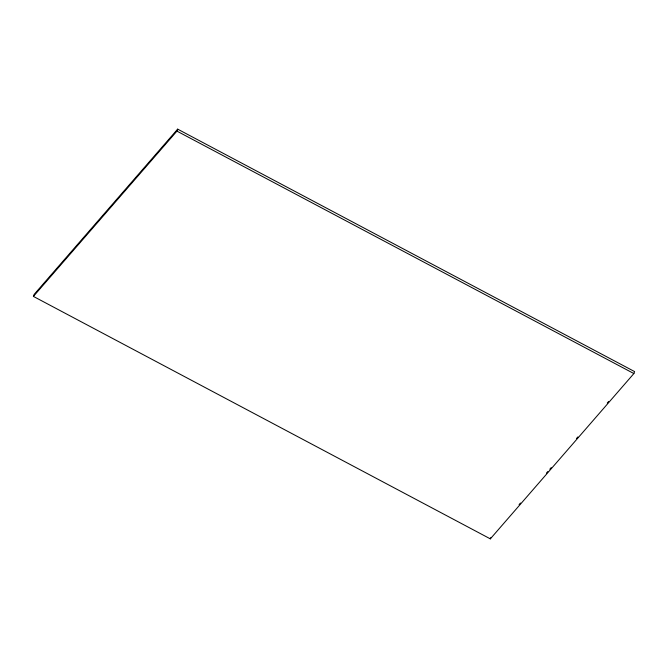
<?xml version="1.0" encoding="UTF-8"?>
<svg xmlns="http://www.w3.org/2000/svg" width="668" height="668" viewBox="0 0 668 668"><rect width="100%" height="100%" fill="white"/><g stroke="black" fill="none" stroke-linecap="round" stroke-linejoin="round"><path stroke-width="1" d="M33.4 296.408L34.126 294.438L177.663 129.141L634.6 371.592L633.874 373.562L490.337 538.859L33.4 296.408L176.936 131.12L177.663 129.141M490.337 538.859L490.821 537.54M519.086 504.607L520.455 503.037M546.432 473.128L547.793 471.55M549.847 469.195L551.217 467.617M576.501 438.492L577.87 436.922M607.262 403.071L608.623 401.501M176.936 131.12L633.874 373.562"/></g></svg>
